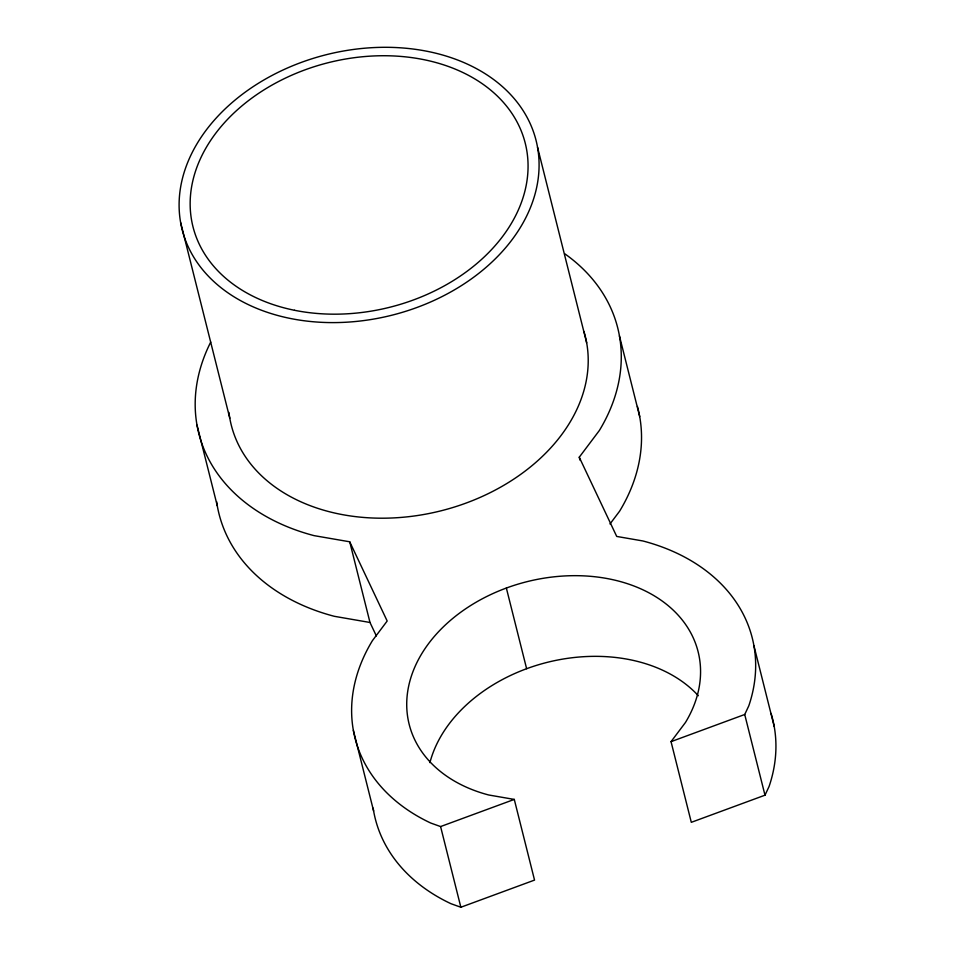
<?xml version="1.0" encoding="UTF-8"?>
<svg xmlns="http://www.w3.org/2000/svg" width="955" height="955" viewBox="0 0 955 955"><rect width="100%" height="100%" fill="white"/><g stroke="black" fill="none" stroke-linecap="round" stroke-linejoin="round"><path stroke-width="1.43" d="M373.142 808.109A204.824 150.771 -14.1 0 0 450.999 903.716L460.859 907.25L534.537 880.092L514.279 799.419L488.721 794.99A148.968 109.658 -14.1 0 1 421.835 653.578A148.968 109.658 -14.1 0 1 618.565 581.082A148.968 109.658 -14.1 0 1 685.451 722.493L671.043 741.653L691.301 822.327L764.991 795.181L744.721 714.495L748.804 705.817A204.824 150.771 -14.1 0 0 642.918 540.972L616.715 536.435L579.255 457.218L599.346 430.514A215.997 158.996 -14.1 0 0 564.859 253.839M764.991 795.181L769.073 786.502A204.824 150.771 -14.1 0 0 771.079 713.469M609.994 523.961L619.604 511.188A215.997 158.996 -14.1 0 0 637.427 406.472M210.709 342.105A215.997 158.996 -14.1 0 0 314.088 535.636L349.721 541.795L387.181 621.013L372.414 640.65A204.824 150.771 -14.1 0 0 430.729 823.031L440.589 826.564L514.279 799.419M671.043 741.653L744.721 714.495M376.342 635.911L369.991 622.481L334.346 616.309A215.997 158.996 -14.1 0 1 216.618 501.638M753.925 645.723L774.195 726.409M619.437 335.921L639.707 416.607M537.534 147.261A182.489 134.321 -14.1 0 1 290.296 318.457A182.489 134.321 -14.1 0 1 249.47 89.137A182.489 134.321 -14.1 0 1 537.534 147.261L586.668 342.845M579.255 457.218L579.971 460.095M506.353 588.041L526.623 668.715M440.589 826.564L460.859 907.25M349.721 541.795L369.991 622.481M353.362 730.348L373.62 811.022M180.662 222.646L229.797 418.23M197.017 425.154L217.286 505.84M429.917 762.639A148.968 109.658 -14.1 0 1 547.561 662.269A148.968 109.658 -14.1 0 1 698.332 695.741M583.935 331.457A182.489 134.321 -14.1 0 1 435.695 512.083A182.489 134.321 -14.1 0 1 228.937 412.441M294.51 310.28A171.315 126.108 -14.1 0 0 526.611 149.565A171.315 126.108 -14.1 0 0 256.179 95.011A171.315 126.108 -14.1 0 0 294.51 310.28"/></g></svg>
